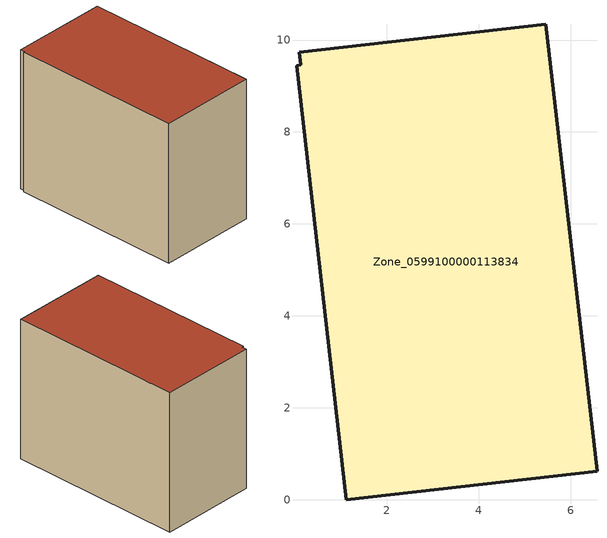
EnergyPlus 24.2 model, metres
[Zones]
Zone_0599100000113834
 floor ground (C_G): 0.09,9.73 5.46,10.34 6.57,0.62 1.12,0 0.03,9.44 0.12,9.46 z0
 wall outside (C_F): 6.57,0.62 5.46,10.34 0.09,9.73 0.12,9.46 0.03,9.44 1.12,0 6.57,0.62 z0:7.88
 roof outside (C_R): 5.46,10.34 0.09,9.73 0.12,9.46 0.03,9.44 1.12,0 6.57,0.62 z7.88
[BUILDING]
Pand.0599100000113834: North Axis=0; Terrain=City; Loads Convergence Tolerance Value=0.04; Temperature Convergence Tolerance Value=0.4; Solar Distribution=FullExterior; Maximum Number of Warmup Days=25; Minimum Number of Warmup Days=1
[Site:Location]
Rotterdam.The.Hague.AP_ZH_NLD Design_Conditions: Latitude=51.96; Longitude=4.45; Time Zone=1; Elevation=-4.5
[SITE:GROUNDTEMPERATURE:BUILDINGSURFACE]
18, 18, 18, 18, 18, 18, 18, 18, 18, 18, 18, 18
[MATERIAL] Thermal Absorptance=0.9; Solar Absorptance=0.7; Visible Absorptance=0.7
Name | Roughness | Thickness | Conductivity | Density | Specific Heat
G.TI.1946-1964 | MediumSmooth | 0.15 | 1 | 540 | 1210
F.TI.1946-1964 | Rough | 0.3 | 0.857143 | 1920 | 840
R.TI.1946-1964 | MediumRough | 0.2 | 0.277778 | 1500 | 1000
[CONSTRUCTION]
C_G: G.TI.1946-1964
C_F: F.TI.1946-1964
C_R: R.TI.1946-1964
[ZONE]
Zone_0599100000113834: Type=1; Multiplier=1; Ceiling Height=Autocalculate; Volume=Autocalculate; Floor Area=autocalculate; Part of Total Floor Area=Yes
[ZONEINFILTRATION:DESIGNFLOWRATE]
Infil_Zone_0599100000113834: Zone or ZoneList or Space or SpaceList=Zone_0599100000113834; Schedule=AlwaysOn; Design Flow Rate Calculation Method=Flow/Area; Flow Rate per Floor Area=0.003; Constant Term Coefficient=1; Temperature Term Coefficient=0; Velocity Term Coefficient=0; Velocity Squared Term Coefficient=0
[HVACTEMPLATE:ZONE:IDEALLOADSAIRSYSTEM]
Zone_0599100000113834: Maximum Heating Supply Air Temperature=50; Minimum Cooling Supply Air Temperature=13; Maximum Heating Supply Air Humidity Ratio=0.0156; Minimum Cooling Supply Air Humidity Ratio=0.0077; Heating Limit=NoLimit; Cooling Limit=NoLimit; Dehumidification Control Type=ConstantSensibleHeatRatio; Cooling Sensible Heat Ratio=0.7; Dehumidification Setpoint=60; Humidification Control Type=None; Humidification Setpoint=30; Outdoor Air Method=None; Outdoor Air Flow Rate per Person=0.00944; Outdoor Air Flow Rate per Zone Floor Area=0; Outdoor Air Flow Rate per Zone=0; Demand Controlled Ventilation Type=None; Outdoor Air Economizer Type=NoEconomizer; Heat Recovery Type=None; Sensible Heat Recovery Effectiveness=0.7; Latent Heat Recovery Effectiveness=0.65
[ZONECONTROL:THERMOSTAT]
ThermostatControl_Zone_0599100000113834: Zone or ZoneList=Zone_0599100000113834; Control Type Schedule=DualSetpointControlType; Control 1=Thermostat_Zone_0599100000113834; Temperature Difference Between Cutout And Setpoint=0
[THERMOSTATSETPOINT:DUALSETPOINT]
Thermostat_Zone_0599100000113834: Heating Setpoint Temperature Schedule=HeatingSetpoint_Zone_0599100000113834; Cooling Setpoint Temperature Schedule=CoolingSetpoint_Zone_0599100000113834
[SCHEDULE:COMPACT]
HeatingSetpoint_Zone_0599100000113834: Through: 12/31, For: AllDays, Until: 24:00, 21
CoolingSetpoint_Zone_0599100000113834: Through: 12/31, For: AllDays, Until: 24:00, 24
DualSetpointControlType: Through: 12/31, For: AllDays, Until: 24:00, 4
AlwaysOn: Through: 12/31, For: AllDays, Until: 24:00, 1
